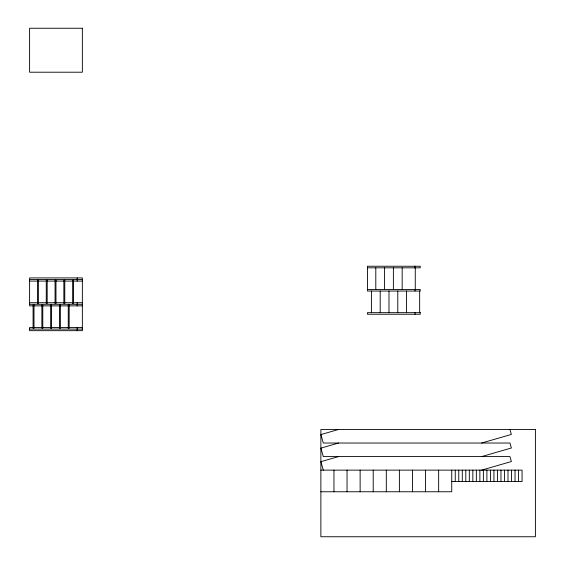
<?xml version="1.0" encoding="UTF-8"?>
<svg xmlns="http://www.w3.org/2000/svg" width="565" height="565" viewBox="0 0 565 565"><rect width="100%" height="100%" fill="white"/><g stroke="black" fill="none" stroke-linecap="round" stroke-linejoin="round"><path stroke-width="0.85" d="M338.52 429.485L320.871 434.584L323.307 443.031L509.941 443.031L511.374 447.989L481.641 456.584M338.52 443.031L320.871 448.137L323.307 456.584L509.941 456.584L511.374 461.534L481.641 470.129M338.52 456.584L320.871 461.683L323.307 470.129M481.641 443.031L511.374 434.436L509.941 429.485M367.462 267.824L420.219 267.824L420.219 266.242L367.462 266.242L367.462 291.039L420.219 291.039L420.219 289.457L367.462 289.457M29.599 279.498L82.356 279.498M29.599 281.08L37.53 281.08M38.392 281.08L46.323 281.08M47.185 281.08L55.116 281.08M55.977 281.08L63.909 281.08M64.77 281.08L82.356 281.08M29.599 302.713L37.53 302.713M38.392 302.713L46.323 302.713M47.185 302.713L55.116 302.713M55.977 302.713L63.909 302.713M64.77 302.713L82.356 302.713M29.599 304.295L82.356 304.295M41.93 305.877L29.599 305.877L29.599 277.916L82.356 277.916L82.356 330.666L29.599 330.666L29.599 327.502L41.93 327.502M42.785 305.877L50.723 305.877M51.577 305.877L59.516 305.877M60.37 305.877L68.309 305.877M69.163 305.877L82.356 305.877M42.785 327.502L50.723 327.502M51.577 327.502L59.516 327.502M60.37 327.502L68.309 327.502M69.163 327.502L82.356 327.502M29.599 329.084L82.356 329.084M320.871 470.129L522.074 470.129L522.074 481.557L451.739 481.557M320.871 491.762L451.739 491.762L451.739 470.129M518.557 470.129L518.557 481.557M515.04 470.129L515.04 481.557M511.523 470.129L511.523 481.557M508.006 470.129L508.006 481.557M504.489 470.129L504.489 481.557M500.971 470.129L500.971 481.557M497.454 470.129L497.454 481.557M493.937 470.129L493.937 481.557M490.42 470.129L490.42 481.557M486.903 470.129L486.903 481.557M483.386 470.129L483.386 481.557M479.869 470.129L479.869 481.557M476.352 470.129L476.352 481.557M472.841 470.129L472.841 481.557M469.324 470.129L469.324 481.557M465.807 470.129L465.807 481.557M462.29 470.129L462.29 481.557M458.773 470.129L458.773 481.557M455.256 470.129L455.256 481.557M438.652 470.129L438.652 491.762M425.565 470.129L425.565 491.762M419.661 291.039L419.661 312.664M415.261 267.824L415.261 289.457M415.056 266.242L415.056 267.824M415.056 289.457L415.056 291.039M415.056 312.664L415.056 314.246M412.478 470.129L412.478 491.762M406.574 291.039L406.574 312.664M402.174 267.824L402.174 289.457M399.391 470.129L399.391 491.762M397.781 291.039L397.781 312.664M393.381 267.824L393.381 289.457M388.988 291.039L388.988 312.664M386.305 470.129L386.305 491.762M384.588 267.824L384.588 289.457M380.196 291.039L380.196 312.664M375.796 267.824L375.796 289.457M373.218 470.129L373.218 491.762M371.403 291.039L371.403 312.664M360.131 470.129L360.131 491.762M347.044 470.129L347.044 491.762M333.957 470.129L333.957 491.762M77.193 277.916L77.193 281.08M77.193 302.713L77.193 305.877M77.193 327.502L77.193 330.666M82.356 28.25L29.599 28.25L29.599 72.214L82.356 72.214L82.356 28.25M38.392 280.289L37.474 280.289L37.474 303.504L38.392 303.504L38.392 280.289M47.185 280.289L46.266 280.289L46.266 303.504L47.185 303.504L47.185 280.289M55.977 280.289L55.059 280.289L55.059 303.504L55.977 303.504L55.977 280.289M64.77 280.289L63.852 280.289L63.852 303.504L64.77 303.504L64.77 280.289M73.563 280.289L72.645 280.289L72.645 303.504L73.563 303.504L73.563 280.289M33.992 305.086L33.081 305.086L33.081 328.293L33.992 328.293L33.992 305.086M42.785 305.086L41.874 305.086L41.874 328.293L42.785 328.293L42.785 305.086M51.577 305.086L50.666 305.086L50.666 328.293L51.577 328.293L51.577 305.086M60.37 305.086L59.459 305.086L59.459 328.293L60.37 328.293L60.37 305.086M69.163 305.086L68.252 305.086L68.252 328.293L69.163 328.293L69.163 305.086M420.219 312.664L367.462 312.664L367.462 314.246L420.219 314.246L420.219 312.664M535.401 429.485L320.871 429.485L320.871 536.75L535.401 536.75L535.401 429.485"/></g></svg>
